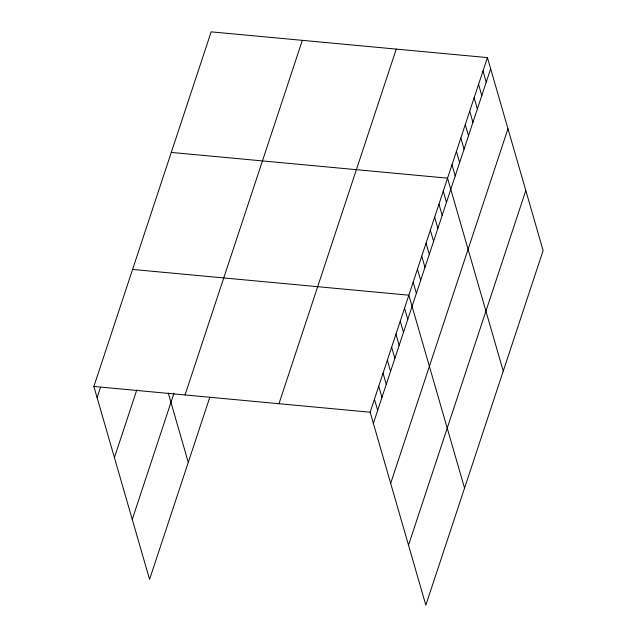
<?xml version="1.0" encoding="UTF-8"?>
<svg xmlns="http://www.w3.org/2000/svg" width="637" height="637" viewBox="0 0 637 637"><rect width="100%" height="100%" fill="white"/><g stroke="black" fill="none" stroke-linecap="round" stroke-linejoin="round"><path stroke-width="0.96" d="M209.772 397.369L149.568 579.399L93.878 386.46L211.166 31.85L487.432 57.601L543.122 250.54L425.834 605.15L370.145 412.211L487.432 57.601M97.103 397.623L100.479 387.407M114.413 457.613L136.844 389.812M132.257 519.418L174.028 393.109M185.049 394.956L302.328 40.346M278.974 403.707L396.262 49.105M373.37 423.374L490.657 68.764M390.68 483.356L507.968 128.754M408.524 545.161L525.804 190.551M171.289 152.418L447.556 178.169L503.246 371.108M132.584 269.435L408.85 295.186L464.54 488.125M93.878 386.46L370.145 412.211M482.997 70.994L486.222 82.157M478.57 84.387L481.795 95.558M474.135 97.787L477.36 108.951M469.708 111.18L472.933 122.352M465.281 124.581L468.498 135.745M460.846 137.974L464.07 149.146M456.418 151.375L459.635 162.539M451.983 164.768L455.208 175.931M443.256 191.164L446.473 202.335M438.957 204.166L442.174 215.338M434.649 217.169L437.874 228.341M430.349 230.172L433.574 241.343M426.049 243.175L429.274 254.346M421.75 256.178L424.975 267.341M417.45 269.18L420.675 280.344M413.15 282.183L416.375 293.346M404.551 308.189L407.776 319.352M400.251 321.191L403.476 332.355M395.951 334.194L399.168 345.358M391.651 347.197L394.868 358.36M387.352 360.2L390.569 371.363M383.044 373.202L386.269 384.366M378.744 386.205L381.969 397.369M374.445 399.208L377.669 410.371M168.256 393.029L188.273 462.382"/></g></svg>
